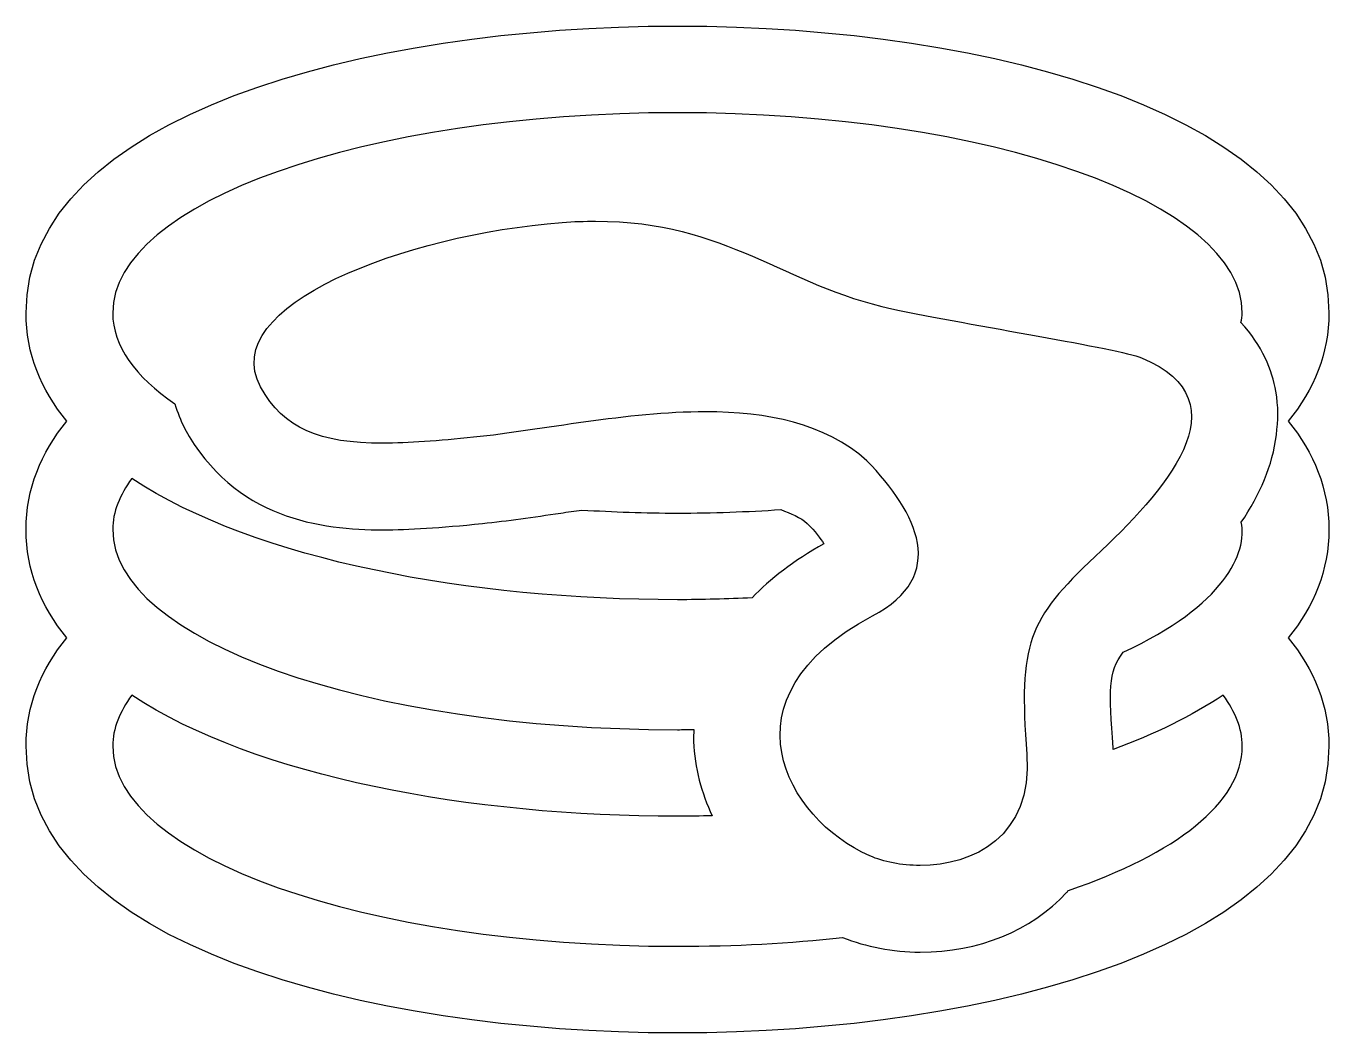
# Model space of a CAD drawing. Header units: centimetres. Extents: x -6.4 to 6.6, y -4.9 to 5.2.
import ezdxf

# ---------------------------------------------------------------- set-up
doc = ezdxf.new("R2010")
doc.units = ezdxf.units.CM
doc.header["$MEASUREMENT"] = 0
doc.layers.add('Layer 1', color=7, linetype='Continuous')

msp = doc.modelspace()

# ---------------------------------------------------------------- linework, layer by layer
at = {"layer": 'Layer 1'}
for points, knots in [([(6.183, 1.25145), (6.43951, 1.56861), (6.59017, 1.92738), (6.59017, 2.3346), (6.59017, 2.3346), (6.59017, 4.30612), (3.21208, 5.20409), (0.07343, 5.20409), (0.07343, 5.20409), (-3.06514, 5.20409), (-6.44289, 4.30615), (-6.44289, 2.3346), (-6.44289, 2.3346), (-6.44289, 1.92741), (-6.29226, 1.5686), (-6.03578, 1.25145), (-6.03578, 1.25145), (-6.29224, 0.93427), (-6.44289, 0.57531), (-6.44289, 0.16798), (-6.44289, 0.16798), (-6.44289, -0.23921), (-6.29226, -0.59799), (-6.03578, -0.91514), (-6.03578, -0.91514), (-6.29224, -1.23232), (-6.44289, -1.59128), (-6.44289, -1.99861), (-6.44289, -1.99861), (-6.44289, -3.96946), (-3.06514, -4.86722), (0.07343, -4.86722), (0.07343, -4.86722), (3.21208, -4.86722), (6.59017, -3.96946), (6.59017, -1.99861), (6.59017, -1.99861), (6.59017, -1.59128), (6.43954, -1.23232), (6.183, -0.91514), (6.183, -0.91514), (6.43951, -0.59798), (6.59017, -0.23921), (6.59017, 0.16798), (6.59017, 0.16798), (6.59014, 0.57531), (6.43951, 0.93427), (6.183, 1.25145)], [0, 0, 0, 0, 0.07692308, 0.07692308, 0.07692308, 0.07692308, 0.15384615, 0.15384615, 0.15384615, 0.15384615, 0.23076923, 0.23076923, 0.23076923, 0.23076923, 0.30769231, 0.30769231, 0.30769231, 0.30769231, 0.38461538, 0.38461538, 0.38461538, 0.38461538, 0.46153846, 0.46153846, 0.46153846, 0.46153846, 0.53846154, 0.53846154, 0.53846154, 0.53846154, 0.61538462, 0.61538462, 0.61538462, 0.61538462, 0.69230769, 0.69230769, 0.69230769, 0.69230769, 0.76923077, 0.76923077, 0.76923077, 0.76923077, 0.84615385, 0.84615385, 0.84615385, 0.84615385, 1, 1, 1, 1]), ([(3.98415, -3.44138), (3.97801, -3.44818), (3.97177, -3.45638), (3.96566, -3.46294), (3.96566, -3.46294), (3.60853, -3.84738), (3.08809, -4.05897), (2.50027, -4.05897), (2.50027, -4.05897), (2.22481, -4.05897), (1.9611, -4.00481), (1.72491, -3.91316), (1.72491, -3.91316), (1.20238, -3.96965), (0.64819, -4.00055), (0.07341, -4.00055), (0.07341, -4.00055), (-3.04698, -4.00055), (-5.57626, -3.10409), (-5.57626, -1.99855), (-5.57626, -1.99855), (-5.57626, -1.82215), (-5.50554, -1.65203), (-5.38478, -1.48909), (-5.38478, -1.48909), (-4.14105, -2.31126), (-1.98544, -2.70056), (0.07342, -2.70056), (0.07342, -2.70056), (0.18851, -2.70056), (0.30432, -2.69678), (0.41987, -2.69437), (0.41987, -2.69437), (0.31491, -2.46659), (0.24466, -2.21883), (0.23511, -1.95071), (0.23511, -1.95071), (0.23381, -1.91449), (0.23598, -1.87184), (0.23715, -1.83099), (0.23715, -1.83099), (0.1823, -1.83155), (0.12872, -1.83393), (0.07343, -1.83393), (0.07343, -1.83393), (-3.04696, -1.83393), (-5.57624, -0.93747), (-5.57624, 0.16807), (-5.57624, 0.16807), (-5.57624, 0.34447), (-5.50552, 0.51459), (-5.38476, 0.67753), (-5.38476, 0.67753), (-4.14103, -0.14466), (-1.98542, -0.53397), (0.07344, -0.53397), (0.07344, -0.53397), (0.32125, -0.53397), (0.57043, -0.5263), (0.81943, -0.51503), (0.81943, -0.51503), (1.00093, -0.32741), (1.23387, -0.14324), (1.53886, 0.02631), (1.53886, 0.02631), (1.50161, 0.07878), (1.45324, 0.15119), (1.37125, 0.22771), (1.37125, 0.22771), (1.30402, 0.29047), (1.2079, 0.32984), (1.10606, 0.3676), (1.10606, 0.3676), (0.77078, 0.34561), (0.42658, 0.33267), (0.07344, 0.33267), (0.07344, 0.33267), (-0.25282, 0.33267), (-0.57056, 0.34463), (-0.88173, 0.36344), (-0.88173, 0.36344), (-0.95288, 0.35317), (-1.02426, 0.34307), (-1.09493, 0.33267), (-1.09493, 0.33267), (-1.36782, 0.29266), (-1.626, 0.2548), (-1.87696, 0.22879), (-1.87696, 0.22879), (-2.30603, 0.18476), (-2.61324, 0.16508), (-2.87351, 0.16508), (-2.87351, 0.16508), (-3.48708, 0.16508), (-4.36047, 0.27041), (-4.8573, 1.18132), (-4.8573, 1.18132), (-4.9, 1.25974), (-4.92683, 1.3419), (-4.95356, 1.42392), (-4.95356, 1.42392), (-5.3489, 1.69734), (-5.57628, 2.00629), (-5.57628, 2.33464), (-5.57628, 2.33464), (-5.57628, 3.44081), (-3.04697, 4.33748), (0.07339, 4.33748), (0.07339, 4.33748), (3.19383, 4.33748), (5.72351, 3.44081), (5.72351, 2.33464), (5.72351, 2.33464), (5.72351, 2.30252), (5.71414, 2.27119), (5.70994, 2.23944), (5.70994, 2.23944), (5.92441, 2.00722), (6.02151, 1.75724), (6.05906, 1.55115), (6.05906, 1.55115), (6.08634, 1.40174), (6.08181, 1.25696), (6.06438, 1.11414), (6.06438, 1.11414), (6.02705, 0.80947), (5.8997, 0.51907), (5.71309, 0.24107), (5.71309, 0.24107), (5.77749, -0.06114), (5.5496, -0.59033), (4.53022, -1.05944), (4.53022, -1.05944), (4.38073, -1.26015), (4.38986, -1.4411), (4.43201, -2.01699), (4.43201, -2.01699), (4.43238, -2.02207), (4.43196, -2.02649), (4.4323, -2.0316), (4.4323, -2.0316), (4.84785, -1.87859), (5.21729, -1.69706), (5.53196, -1.48907), (5.53196, -1.48907), (5.65274, -1.652), (5.72352, -1.82215), (5.72352, -1.99858), (5.72352, -1.99858), (5.72352, -2.5659), (5.05441, -3.07705), (3.98415, -3.44138)], [0, 0, 0, 0, 0.02564103, 0.02564103, 0.02564103, 0.02564103, 0.05128205, 0.05128205, 0.05128205, 0.05128205, 0.07692308, 0.07692308, 0.07692308, 0.07692308, 0.1025641, 0.1025641, 0.1025641, 0.1025641, 0.12820513, 0.12820513, 0.12820513, 0.12820513, 0.15384615, 0.15384615, 0.15384615, 0.15384615, 0.17948718, 0.17948718, 0.17948718, 0.17948718, 0.20512821, 0.20512821, 0.20512821, 0.20512821, 0.23076923, 0.23076923, 0.23076923, 0.23076923, 0.25641026, 0.25641026, 0.25641026, 0.25641026, 0.28205128, 0.28205128, 0.28205128, 0.28205128, 0.30769231, 0.30769231, 0.30769231, 0.30769231, 0.33333333, 0.33333333, 0.33333333, 0.33333333, 0.35897436, 0.35897436, 0.35897436, 0.35897436, 0.38461538, 0.38461538, 0.38461538, 0.38461538, 0.41025641, 0.41025641, 0.41025641, 0.41025641, 0.43589744, 0.43589744, 0.43589744, 0.43589744, 0.46153846, 0.46153846, 0.46153846, 0.46153846, 0.48717949, 0.48717949, 0.48717949, 0.48717949, 0.51282051, 0.51282051, 0.51282051, 0.51282051, 0.53846154, 0.53846154, 0.53846154, 0.53846154, 0.56410256, 0.56410256, 0.56410256, 0.56410256, 0.58974359, 0.58974359, 0.58974359, 0.58974359, 0.61538462, 0.61538462, 0.61538462, 0.61538462, 0.64102564, 0.64102564, 0.64102564, 0.64102564, 0.66666667, 0.66666667, 0.66666667, 0.66666667, 0.69230769, 0.69230769, 0.69230769, 0.69230769, 0.71794872, 0.71794872, 0.71794872, 0.71794872, 0.74358974, 0.74358974, 0.74358974, 0.74358974, 0.76923077, 0.76923077, 0.76923077, 0.76923077, 0.79487179, 0.79487179, 0.79487179, 0.79487179, 0.82051282, 0.82051282, 0.82051282, 0.82051282, 0.84615385, 0.84615385, 0.84615385, 0.84615385, 0.87179487, 0.87179487, 0.87179487, 0.87179487, 0.8974359, 0.8974359, 0.8974359, 0.8974359, 0.92307692, 0.92307692, 0.92307692, 0.92307692, 0.94871795, 0.94871795, 0.94871795, 0.94871795, 1, 1, 1, 1]), ([(4.71429, 1.88542), (4.48617, 1.9798), (3.0191, 2.20617), (2.2189, 2.37651), (2.2189, 2.37651), (1.13641, 2.60691), (0.57404, 3.25268), (-0.74666, 3.25268), (-0.74666, 3.25268), (-0.85289, 3.25268), (-0.96417, 3.24842), (-1.08136, 3.23956), (-1.08136, 3.23956), (-2.64962, 3.11957), (-4.53949, 2.40845), (-4.09642, 1.59639), (-4.09642, 1.59639), (-3.86494, 1.17195), (-3.50526, 1.03169), (-2.87349, 1.03169), (-2.87349, 1.03169), (-2.6183, 1.03169), (-2.31916, 1.05452), (-1.96576, 1.09093), (-1.96576, 1.09093), (-1.27938, 1.1616), (-0.42967, 1.34525), (0.35315, 1.34525), (0.35315, 1.34525), (0.97056, 1.34525), (1.5465, 1.23119), (1.96878, 0.85693), (1.96878, 0.85693), (2.47704, 0.32924), (2.78761, -0.29454), (2.02381, -0.69652), (2.02381, -0.69652), (0.4801, -1.509), (1.15717, -2.72773), (1.99677, -3.09587), (1.99677, -3.09587), (2.13552, -3.15659), (2.31411, -3.19236), (2.5003, -3.19236), (2.5003, -3.19236), (3.03095, -3.19236), (3.62761, -2.90333), (3.56752, -2.08008), (3.56752, -2.08008), (3.48629, -0.96735), (3.57514, -0.7361), (4.25266, -0.10071), (4.25266, -0.10071), (4.93006, 0.53467), (5.77091, 1.44828), (4.71429, 1.88542)], [0, 0, 0, 0, 0.06666667, 0.06666667, 0.06666667, 0.06666667, 0.13333333, 0.13333333, 0.13333333, 0.13333333, 0.2, 0.2, 0.2, 0.2, 0.26666667, 0.26666667, 0.26666667, 0.26666667, 0.33333333, 0.33333333, 0.33333333, 0.33333333, 0.4, 0.4, 0.4, 0.4, 0.46666667, 0.46666667, 0.46666667, 0.46666667, 0.53333333, 0.53333333, 0.53333333, 0.53333333, 0.6, 0.6, 0.6, 0.6, 0.66666667, 0.66666667, 0.66666667, 0.66666667, 0.73333333, 0.73333333, 0.73333333, 0.73333333, 0.8, 0.8, 0.8, 0.8, 0.86666667, 0.86666667, 0.86666667, 0.86666667, 1, 1, 1, 1])]:
    msp.add_open_spline(points, degree=3, knots=knots, dxfattribs=at)

doc.saveas('drawing.dxf')
